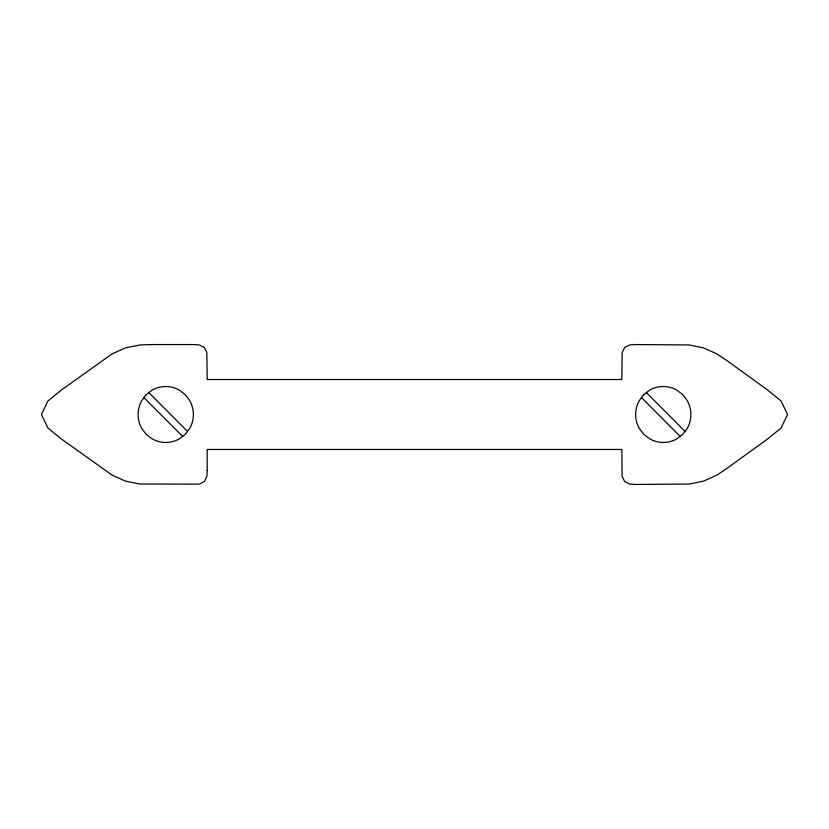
<?xml version="1.0" encoding="UTF-8"?>
<svg xmlns="http://www.w3.org/2000/svg" width="829" height="829" viewBox="0 0 829 829"><rect width="100%" height="100%" fill="white"/><g stroke="black" fill="none" stroke-linecap="round" stroke-linejoin="round"><path stroke-width="1.24" d="M641.522 397.609L680.132 436.365M148.868 392.635L187.478 431.391M646.402 392.635L685.013 431.391M143.987 397.609L182.598 436.365M207.198 470.457L206.846 476.333L204.338 481.556L199.178 484.095L139.728 484.032L125.334 481.089L111.936 475.017L61.263 438.893L47.947 428.023L41.45 414.5L47.947 400.977L61.263 390.107L111.936 353.983L125.334 347.911L139.728 344.968L151.914 344.553L193.375 344.553L199.178 344.905L204.338 347.444L206.846 352.667L207.198 379.527L621.802 379.527L622.154 352.667L624.662 347.444L629.822 344.905L635.625 344.553L689.272 344.968L703.666 347.911L717.064 353.983L727.22 360.812L767.737 390.107L781.053 400.977L787.55 414.5L781.053 428.023L767.737 438.893L727.22 468.188L717.064 475.017L703.666 481.089L689.272 484.032L635.625 484.447L629.822 484.095L624.662 481.556L622.154 476.333L621.802 449.473L207.198 449.473L207.198 470.457M146.184 394.718L141.8 400.511A28.269 28.269 0 0 0 141.8 428.489L146.184 434.282L151.914 438.728A27.367 27.367 0 0 0 179.551 438.728L185.281 434.282L189.675 428.489A28.269 28.269 0 0 0 189.665 400.511L185.281 394.718L179.551 390.272A27.367 27.367 0 0 0 151.914 390.272L146.184 394.718M643.718 394.718L639.325 400.511A28.269 28.269 0 0 0 639.335 428.489L643.718 434.282L649.449 438.728A27.367 27.367 0 0 0 677.086 438.728L682.816 434.282L687.2 428.489A28.269 28.269 0 0 0 687.2 400.511L682.816 394.718L677.086 390.272A27.367 27.367 0 0 0 649.449 390.272L643.718 394.718"/></g></svg>
